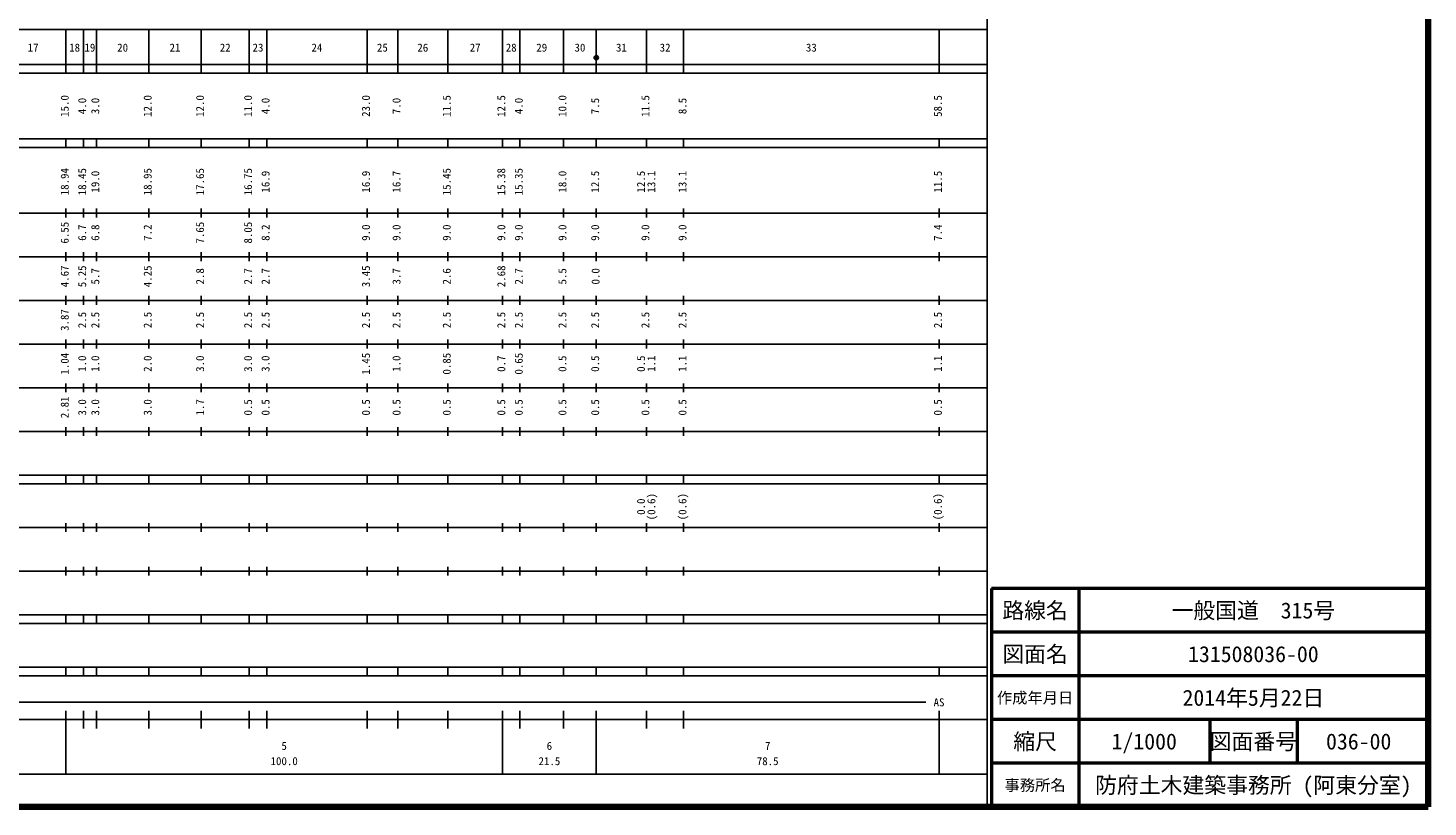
# Model space of a CAD drawing. Units: millimetres on the paper, enlarged 1000 times. Extents: x 40000 to 680000, y 20000 to 380000.
# Drawn here: x 359323 to 680000, y 20000 to 198357 of the extents above; entities that cross this region are included whole.
import ezdxf
from ezdxf.enums import TextEntityAlignment as Align

# ---------------------------------------------------------------- set-up
doc = ezdxf.new("R2010")
doc.units = ezdxf.units.MM
doc.header["$LTSCALE"] = 1000
for name, color, linetype, lineweight in [('M-TTL', 2, 'Continuous', 140), ('M-TTL-BAND', 7, 'Continuous', 25), ('M-TTL-FRAM', 2, 'Continuous', 50), ('M-TTL-LINE', 7, 'Continuous', 50)]:
    doc.layers.add(name, color=color, linetype=linetype, lineweight=lineweight)
doc.layers.add('M-TTL-TXT', color=7, linetype='Continuous')
doc.styles.add('ＭＳ ゴシック', font='')
doc.styles.get('ＭＳ ゴシック').set_extended_font_data('MS Gothic')

msp = doc.modelspace()

# ---------------------------------------------------------------- hatches: boundary and pattern name
at = {"layer": 'M-TTL-BAND'}
msp.add_hatch(color=256, dxfattribs=at).paths.add_polyline_path([(489999, 191592, 1), (488999, 191592, 1)])

# ---------------------------------------------------------------- linework, layer by layer
at = {"layer": 'M-TTL'}
for p, q in [((680000, 20000), (680000, 380000)), ((40000, 20000), (680000, 20000))]:
    msp.add_line(p, q, dxfattribs=at)
at = {"layer": 'M-TTL-BAND'}
for p, q in [((579000, 20000), (579000, 370000)), ((68000, 198000), (579000, 198000)), ((368000, 188000), (368000, 198000)), ((372000, 188000), (372000, 198000)), ((375000, 188000), (375000, 198000)), ((387000, 188000), (387000, 198000)), ((399000, 188000), (399000, 198000)), ((410000, 188000), (410000, 198000)), ((414000, 188000), (414000, 198000)), ((437000, 188000), (437000, 198000)), ((444000, 188000), (444000, 198000)), ((455500, 188000), (455500, 198000)), ((468000, 188000), (468000, 198000)), ((472000, 188000), (472000, 198000)), ((482000, 188000), (482000, 198000)), ((489500, 188000), (489500, 198000)), ((501000, 188000), (501000, 198000)), ((509500, 188000), (509500, 198000)), ((568000, 188000), (568000, 198000)), ((40000, 190000), (579000, 190000)), ((40000, 188000), (579000, 188000)), ((40000, 173000), (579000, 173000)), ((40000, 171000), (579000, 171000)), ((368000, 171000), (368000, 173000)), ((372000, 171000), (372000, 173000)), ((375000, 171000), (375000, 173000)), ((387000, 171000), (387000, 173000)), ((399000, 171000), (399000, 173000)), ((410000, 171000), (410000, 173000)), ((414000, 171000), (414000, 173000)), ((437000, 171000), (437000, 173000)), ((444000, 171000), (444000, 173000)), ((455500, 171000), (455500, 173000)), ((468000, 171000), (468000, 173000)), ((472000, 171000), (472000, 173000)), ((482000, 171000), (482000, 173000)), ((489500, 171000), (489500, 173000)), ((501000, 171000), (501000, 173000)), ((509500, 171000), (509500, 173000)), ((568000, 171000), (568000, 173000)), ((40000, 156000), (579000, 156000)), ((368000, 155000), (368000, 157000)), ((372000, 155000), (372000, 157000)), ((375000, 155000), (375000, 157000)), ((387000, 155000), (387000, 157000)), ((399000, 155000), (399000, 157000)), ((410000, 155000), (410000, 157000)), ((414000, 155000), (414000, 157000)), ((437000, 155000), (437000, 157000)), ((444000, 155000), (444000, 157000)), ((455500, 155000), (455500, 157000)), ((468000, 155000), (468000, 157000)), ((472000, 155000), (472000, 157000)), ((482000, 155000), (482000, 157000)), ((489500, 155000), (489500, 157000)), ((501000, 155000), (501000, 157000)), ((509500, 155000), (509500, 157000)), ((568000, 155000), (568000, 157000)), ((46000, 146000), (579000, 146000)), ((368000, 145000), (368000, 147000)), ((372000, 145000), (372000, 147000)), ((375000, 145000), (375000, 147000)), ((387000, 145000), (387000, 147000)), ((399000, 145000), (399000, 147000)), ((410000, 145000), (410000, 147000)), ((414000, 145000), (414000, 147000)), ((437000, 145000), (437000, 147000)), ((444000, 145000), (444000, 147000)), ((455500, 145000), (455500, 147000)), ((468000, 145000), (468000, 147000)), ((472000, 145000), (472000, 147000)), ((482000, 145000), (482000, 147000)), ((489500, 145000), (489500, 147000)), ((501000, 145000), (501000, 147000)), ((509500, 145000), (509500, 147000)), ((568000, 145000), (568000, 147000)), ((52000, 136000), (579000, 136000)), ((368000, 135000), (368000, 137000)), ((372000, 135000), (372000, 137000)), ((375000, 135000), (375000, 137000)), ((387000, 135000), (387000, 137000)), ((399000, 135000), (399000, 137000)), ((410000, 135000), (410000, 137000)), ((414000, 135000), (414000, 137000)), ((437000, 135000), (437000, 137000)), ((444000, 135000), (444000, 137000)), ((455500, 135000), (455500, 137000)), ((468000, 135000), (468000, 137000)), ((472000, 135000), (472000, 137000)), ((482000, 135000), (482000, 137000)), ((489500, 135000), (489500, 137000)), ((501000, 135000), (501000, 137000)), ((509500, 135000), (509500, 137000)), ((568000, 135000), (568000, 137000)), ((46000, 126000), (579000, 126000)), ((368000, 125000), (368000, 127000)), ((372000, 125000), (372000, 127000)), ((375000, 125000), (375000, 127000)), ((387000, 125000), (387000, 127000)), ((399000, 125000), (399000, 127000)), ((410000, 125000), (410000, 127000)), ((414000, 125000), (414000, 127000)), ((437000, 125000), (437000, 127000)), ((444000, 125000), (444000, 127000)), ((455500, 125000), (455500, 127000)), ((468000, 125000), (468000, 127000)), ((472000, 125000), (472000, 127000)), ((482000, 125000), (482000, 127000)), ((489500, 125000), (489500, 127000)), ((501000, 125000), (501000, 127000)), ((509500, 125000), (509500, 127000)), ((568000, 125000), (568000, 127000)), ((52000, 116000), (579000, 116000)), ((368000, 115000), (368000, 117000)), ((372000, 115000), (372000, 117000)), ((375000, 115000), (375000, 117000)), ((387000, 115000), (387000, 117000)), ((399000, 115000), (399000, 117000)), ((410000, 115000), (410000, 117000)), ((414000, 115000), (414000, 117000)), ((437000, 115000), (437000, 117000)), ((444000, 115000), (444000, 117000)), ((455500, 115000), (455500, 117000)), ((468000, 115000), (468000, 117000)), ((472000, 115000), (472000, 117000)), ((482000, 115000), (482000, 117000)), ((489500, 115000), (489500, 117000)), ((501000, 115000), (501000, 117000)), ((509500, 115000), (509500, 117000)), ((568000, 115000), (568000, 117000)), ((46000, 106000), (579000, 106000)), ((368000, 105000), (368000, 107000)), ((372000, 105000), (372000, 107000)), ((375000, 105000), (375000, 107000)), ((387000, 105000), (387000, 107000)), ((399000, 105000), (399000, 107000)), ((410000, 105000), (410000, 107000)), ((414000, 105000), (414000, 107000)), ((437000, 105000), (437000, 107000)), ((444000, 105000), (444000, 107000)), ((455500, 105000), (455500, 107000)), ((468000, 105000), (468000, 107000)), ((472000, 105000), (472000, 107000)), ((482000, 105000), (482000, 107000)), ((489500, 105000), (489500, 107000)), ((501000, 105000), (501000, 107000)), ((509500, 105000), (509500, 107000)), ((568000, 105000), (568000, 107000)), ((40000, 96000), (579000, 96000)), ((40000, 94000), (579000, 94000)), ((368000, 94000), (368000, 96000)), ((372000, 94000), (372000, 96000)), ((375000, 94000), (375000, 96000)), ((387000, 94000), (387000, 96000)), ((399000, 94000), (399000, 96000)), ((410000, 94000), (410000, 96000)), ((414000, 94000), (414000, 96000)), ((437000, 94000), (437000, 96000)), ((444000, 94000), (444000, 96000)), ((455500, 94000), (455500, 96000)), ((468000, 94000), (468000, 96000)), ((472000, 94000), (472000, 96000)), ((482000, 94000), (482000, 96000)), ((489500, 94000), (489500, 96000)), ((501000, 94000), (501000, 96000)), ((509500, 94000), (509500, 96000)), ((568000, 94000), (568000, 96000)), ((49000, 84000), (579000, 84000)), ((368000, 83000), (368000, 85000)), ((372000, 83000), (372000, 85000)), ((375000, 83000), (375000, 85000)), ((387000, 83000), (387000, 85000)), ((399000, 83000), (399000, 85000)), ((410000, 83000), (410000, 85000)), ((414000, 83000), (414000, 85000)), ((437000, 83000), (437000, 85000)), ((444000, 83000), (444000, 85000)), ((455500, 83000), (455500, 85000)), ((468000, 83000), (468000, 85000)), ((472000, 83000), (472000, 85000)), ((482000, 83000), (482000, 85000)), ((489500, 83000), (489500, 85000)), ((501000, 83000), (501000, 85000)), ((509500, 83000), (509500, 85000)), ((568000, 83000), (568000, 85000)), ((40000, 74000), (579000, 74000)), ((368000, 73000), (368000, 75000)), ((372000, 73000), (372000, 75000)), ((375000, 73000), (375000, 75000)), ((387000, 73000), (387000, 75000)), ((399000, 73000), (399000, 75000)), ((410000, 73000), (410000, 75000)), ((414000, 73000), (414000, 75000)), ((437000, 73000), (437000, 75000)), ((444000, 73000), (444000, 75000)), ((455500, 73000), (455500, 75000)), ((468000, 73000), (468000, 75000)), ((472000, 73000), (472000, 75000)), ((482000, 73000), (482000, 75000)), ((489500, 73000), (489500, 75000)), ((501000, 73000), (501000, 75000)), ((509500, 73000), (509500, 75000)), ((568000, 73000), (568000, 75000)), ((40000, 64000), (579000, 64000)), ((40000, 62000), (579000, 62000)), ((368000, 62000), (368000, 64000)), ((372000, 62000), (372000, 64000)), ((375000, 62000), (375000, 64000)), ((387000, 62000), (387000, 64000)), ((399000, 62000), (399000, 64000)), ((410000, 62000), (410000, 64000)), ((414000, 62000), (414000, 64000)), ((437000, 62000), (437000, 64000)), ((444000, 62000), (444000, 64000)), ((455500, 62000), (455500, 64000)), ((468000, 62000), (468000, 64000)), ((472000, 62000), (472000, 64000)), ((482000, 62000), (482000, 64000)), ((489500, 62000), (489500, 64000)), ((501000, 62000), (501000, 64000)), ((509500, 62000), (509500, 64000)), ((568000, 62000), (568000, 64000)), ((40000, 52000), (579000, 52000)), ((368000, 50000), (368000, 52000)), ((372000, 50000), (372000, 52000)), ((375000, 50000), (375000, 52000)), ((387000, 50000), (387000, 52000)), ((399000, 50000), (399000, 52000)), ((410000, 50000), (410000, 52000)), ((414000, 50000), (414000, 52000)), ((437000, 50000), (437000, 52000)), ((444000, 50000), (444000, 52000)), ((455500, 50000), (455500, 52000)), ((468000, 50000), (468000, 52000)), ((472000, 50000), (472000, 52000)), ((482000, 50000), (482000, 52000)), ((489500, 50000), (489500, 52000)), ((501000, 50000), (501000, 52000)), ((509500, 50000), (509500, 52000)), ((568000, 50000), (568000, 52000)), ((40000, 50000), (579000, 50000)), ((125000, 44000), (565000, 44000)), ((368000, 27500), (368000, 42000)), ((372000, 38000), (372000, 42000)), ((375000, 38000), (375000, 42000)), ((387000, 38000), (387000, 42000)), ((399000, 38000), (399000, 42000)), ((410000, 38000), (410000, 42000)), ((414000, 38000), (414000, 42000)), ((437000, 38000), (437000, 42000)), ((444000, 38000), (444000, 42000)), ((455500, 38000), (455500, 42000)), ((468000, 27500), (468000, 42000)), ((472000, 38000), (472000, 42000)), ((482000, 38000), (482000, 42000)), ((489500, 27500), (489500, 42000)), ((501000, 38000), (501000, 42000)), ((509500, 38000), (509500, 42000)), ((568000, 27500), (568000, 42000)), ((40000, 40000), (579000, 40000)), ((68000, 27500), (579000, 27500))]:
    msp.add_line(p, q, dxfattribs=at)
msp.add_circle((489499, 191592), 500, dxfattribs=at)
at = {"layer": 'M-TTL-FRAM'}
for p, q in [((680000, 70000), (580000, 70000)), ((580000, 70000), (580000, 20000))]:
    msp.add_line(p, q, dxfattribs=at)
at = {"layer": 'M-TTL-LINE'}
for p, q in [((600000, 70000), (600000, 20000)), ((680000, 60000), (580000, 60000)), ((680000, 50000), (580000, 50000)), ((680000, 40000), (580000, 40000)), ((630000, 40000), (630000, 30000)), ((650000, 40000), (650000, 30000)), ((680000, 30000), (580000, 30000))]:
    msp.add_line(p, q, dxfattribs=at)

# ---------------------------------------------------------------- texts
at = {"layer": 'M-TTL-BAND', "style": 'ＭＳ ゴシック'}
for s, p in [('17', (360500, 192405)), ('18', (370000, 192405)), ('19', (373500, 192405)), ('20', (381000, 192405)), ('21', (393000, 192405)), ('22', (404500, 192405)), ('23', (412000, 192405)), ('24', (425500, 192405)), ('25', (440500, 192405)), ('26', (449750, 192405)), ('27', (461750, 192405)), ('28', (470000, 192405)), ('29', (477000, 192405)), ('30', (485750, 192405)), ('31', (495250, 192405)), ('32', (505250, 192405)), ('33', (538750, 192405)), ('AS', (568000, 42500)), ('5', (418000, 32523)), ('6', (478750, 32523)), ('7', (528750, 32523)), ('100.0', (418000, 29033)), ('21.5', (478750, 29033)), ('78.5', (528750, 29033))]:
    msp.add_text(s, height=1833, dxfattribs=at).set_placement(p, align=Align.BOTTOM_CENTER)
for s, p in [('15.0', (369193, 180500)), ('12.0', (388193, 180500)), ('12.0', (400193, 180500)), ('11.0', (411193, 180500)), ('23.0', (438193, 180500)), ('11.5', (456693, 180500)), ('12.5', (469193, 180500)), ('10.0', (483193, 180500)), ('11.5', (502193, 180500)), ('58.5', (569193, 180500)), ('4.0', (373193, 180500)), ('3.0', (376193, 180500)), ('4.0', (415193, 180500)), ('7.0', (445193, 180500)), ('4.0', (473193, 180500)), ('7.5', (490693, 180500)), ('8.5', (510693, 180500)), ('18.94', (369193, 163174)), ('18.45', (373193, 163174)), ('19.0', (376193, 163174)), ('18.95', (388193, 163174)), ('17.65', (400193, 163174)), ('16.75', (411193, 163174)), ('16.9', (415193, 163174)), ('16.9', (438193, 163174)), ('16.7', (445193, 163174)), ('15.45', (456693, 163174)), ('15.38', (469193, 163174)), ('15.35', (473193, 163174)), ('18.0', (483193, 163174)), ('12.5', (490693, 163174)), ('12.5', (501193, 163174)), ('13.1', (503563, 163174)), ('13.1', (510693, 163174)), ('11.5', (569193, 163174)), ('6.55', (369193, 151500)), ('6.7', (373193, 151500)), ('6.8', (376193, 151500)), ('7.2', (388193, 151500)), ('7.65', (400193, 151500)), ('8.05', (411193, 151500)), ('8.2', (415193, 151500)), ('9.0', (438193, 151500)), ('9.0', (445193, 151500)), ('9.0', (456693, 151500)), ('9.0', (469193, 151500)), ('9.0', (473193, 151500)), ('9.0', (483193, 151500)), ('9.0', (490693, 151500)), ('9.0', (502193, 151500)), ('9.0', (510693, 151500)), ('7.4', (569193, 151500)), ('4.67', (369193, 141500)), ('5.25', (373193, 141500)), ('5.7', (376193, 141500)), ('4.25', (388193, 141500)), ('2.8', (400193, 141500)), ('2.7', (411193, 141500)), ('2.7', (415193, 141500)), ('3.45', (438193, 141500)), ('3.7', (445193, 141500)), ('2.6', (456693, 141500)), ('2.68', (469193, 141500)), ('2.7', (473193, 141500)), ('5.5', (483193, 141500)), ('0.0', (490788, 141500)), ('3.87', (369193, 131500)), ('2.5', (373193, 131500)), ('2.5', (376193, 131500)), ('2.5', (388193, 131500)), ('2.5', (400193, 131500)), ('2.5', (411193, 131500)), ('2.5', (415193, 131500)), ('2.5', (438193, 131500)), ('2.5', (445193, 131500)), ('2.5', (456693, 131500)), ('2.5', (469193, 131500)), ('2.5', (473193, 131500)), ('2.5', (483193, 131500)), ('2.5', (490693, 131500)), ('2.5', (502193, 131500)), ('2.5', (510693, 131500)), ('2.5', (569193, 131500)), ('1.04', (369193, 121500)), ('1.0', (373193, 121500)), ('1.0', (376193, 121500)), ('2.0', (388193, 121500)), ('3.0', (400193, 121500)), ('3.0', (411193, 121500)), ('3.0', (415193, 121500)), ('1.45', (438193, 121500)), ('1.0', (445193, 121500)), ('0.85', (456693, 121500)), ('0.7', (469193, 121500)), ('0.65', (473193, 121500)), ('0.5', (483193, 121500)), ('0.5', (490693, 121500)), ('0.5', (501193, 121500)), ('1.1', (503563, 121500)), ('1.1', (510693, 121500)), ('1.1', (569193, 121500)), ('2.81', (369193, 111500)), ('3.0', (373193, 111500)), ('3.0', (376193, 111500)), ('3.0', (388193, 111500)), ('1.7', (400193, 111500)), ('0.5', (411193, 111500)), ('0.5', (415193, 111500)), ('0.5', (438193, 111500)), ('0.5', (445193, 111500)), ('0.5', (456693, 111500)), ('0.5', (469193, 111500)), ('0.5', (473193, 111500)), ('0.5', (483193, 111500)), ('0.5', (490693, 111500)), ('0.5', (502193, 111500)), ('0.5', (510693, 111500)), ('0.5', (569193, 111500)), ('0.0', (501193, 88764)), ('(0.6)', (503563, 88764)), ('(0.6)', (510693, 88764)), ('(0.6)', (569193, 88764))]:
    msp.add_text(s, height=1833, rotation=90, dxfattribs=at).set_placement(p, align=Align.BOTTOM_CENTER)
at = {"layer": 'M-TTL-TXT', "style": 'ＭＳ ゴシック'}
for s, height, p in [('路線名', 3666, (590000, 65000)), ('路線名', 3666, (590000, 65000)), ('一般国道\u3000315号', 3666, (640000, 65000)), ('図面名', 3666, (590000, 55000)), ('図面名', 3666, (590000, 55000)), ('131508036-00', 3666, (640000, 55000)), ('作成年月日', 2566, (590000, 45000)), ('作成年月日', 2566, (590000, 45000)), ('2014年5月22日', 3666, (640000, 45000)), ('縮尺', 3666, (590000, 35000)), ('縮尺', 3666, (590000, 35000)), ('1/1000', 3666, (615000, 35000)), ('図面番号', 3666, (640000, 35000)), ('図面番号', 3666, (640000, 35000)), ('036-00', 3666, (664125, 35000)), ('事務所名', 2566, (590000, 25000)), ('事務所名', 2566, (590000, 25000)), ('防府土木建築事務所 (阿東分室)', 3666, (640000, 25000))]:
    msp.add_text(s, height=height, dxfattribs=at).set_placement(p, align=Align.MIDDLE_CENTER)

doc.saveas('drawing.dxf')
